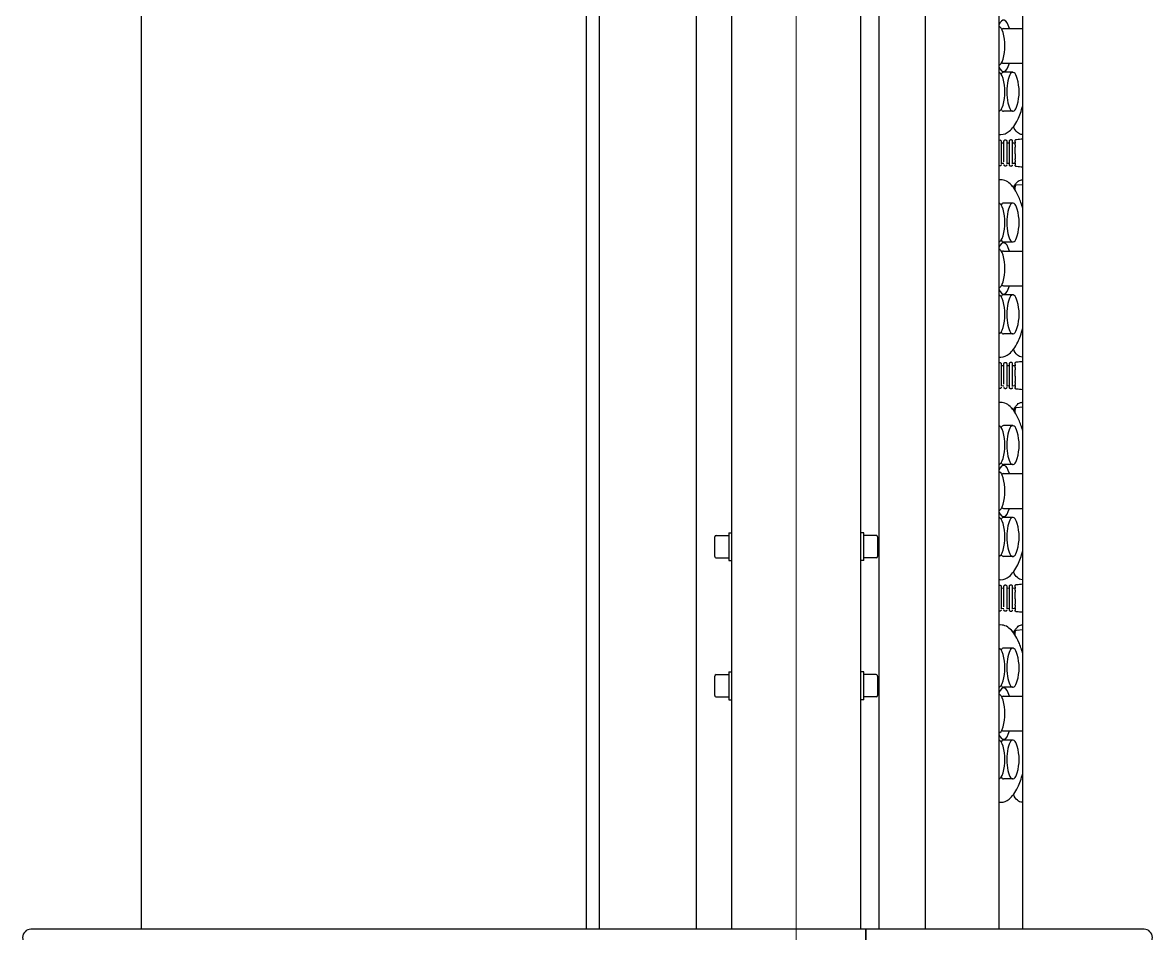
# Model space of a CAD drawing. Extents: x -3873 to 164127, y 7129 to 96529.
# Drawn here: x 53797 to 54609, y 42622 to 43277 of the extents above; entities that cross this region are included whole.
import ezdxf

# ---------------------------------------------------------------- set-up
doc = ezdxf.new("R2010")
doc.units = 0
doc.layers.add('KROMEKA', color=1, linetype='CONTINUOUS')
doc.layers.add('LAYOUT Kromeka', color=1, linetype='CONTINUOUS', lineweight=5)

# ---------------------------------------------------------------- blocks, each defined once
blk = doc.blocks.new('KD21-ara_yolma-64')
at = {"layer": 'KROMEKA', "color": 0}
for p, q in [((605.5, 535), (605.5, 550)), ((605.5, -50), (605.5, 535)), ((2125, 470.72), (605.5, 470.72)), ((1264.5, 151), (605.5, 151)), ((605.5, 141.28), (3196, 141.28)), ((3196, 72), (605.5, 72)), ((772.5, 57.5), (772.5, 48.5)), ((773.5, 58.5), (787.5, 58.5)), ((788.5, 57.5), (788.5, 48.5)), ((872.5, 57.5), (872.5, 48.5)), ((873.5, 58.5), (887.5, 58.5)), ((888.5, 57.5), (888.5, 48.5)), ((2305.93, 46.5), (605.5, 46.5)), ((790.5, 48.5), (770.5, 48.5)), ((770.5, 48.5), (770.5, 46.5)), ((790.5, 48.5), (790.5, 46.5)), ((890.5, 48.5), (870.5, 48.5)), ((870.5, 48.5), (870.5, 46.5)), ((890.5, 48.5), (890.5, 46.5)), ((605.5, -46.5), (1378, -46.5)), ((770.5, -48.5), (770.5, -46.5)), ((770.5, -48.5), (790.5, -48.5)), ((772.5, -57.5), (772.5, -48.5)), ((788.5, -57.5), (788.5, -48.5)), ((790.5, -48.5), (790.5, -46.5)), ((870.5, -48.5), (870.5, -46.5)), ((870.5, -48.5), (890.5, -48.5)), ((872.5, -57.5), (872.5, -48.5)), ((888.5, -57.5), (888.5, -48.5)), ((890.5, -48.5), (890.5, -46.5)), ((605.5, -50), (593.5, -50)), ((593.5, -50), (605.5, -50)), ((605.5, -235), (605.5, -50)), ((605.5, -59.51), (3955.5, -59.51)), ((787.5, -58.5), (773.5, -58.5)), ((887.5, -58.5), (873.5, -58.5)), ((605.5, -92.91), (1408, -92.91)), ((1370, -145.61), (605.5, -145.61)), ((713.5, -155.7), (713.5, -149.01)), ((741.5, -155.7), (741.5, -149.01)), ((748, -149.01), (748, -162.88)), ((773, -149.01), (773, -162.88)), ((779.5, -155.7), (779.5, -149.01)), ((807.5, -155.7), (807.5, -149.01)), ((834.02, -150.3), (834.02, -150.3)), ((834.89, -153.33), (837.13, -153.33)), ((835.94, -151.33), (835.72, -151.33)), ((836, -147.33), (835.76, -147.33)), ((851.98, -151.33), (835.94, -151.33)), ((851.84, -147.33), (836, -147.33)), ((836.26, -147.33), (836.16, -149.33)), ((836.26, -151.33), (836.16, -153.33)), ((837.13, -153.33), (852.11, -153.33)), ((837.21, -149.33), (851.98, -149.33)), ((850.74, -147.33), (850.84, -149.33)), ((850.74, -151.33), (850.84, -153.33)), ((851.84, -147.33), (851.84, -147.33)), ((851.98, -151.33), (851.98, -151.33)), ((873.5, -155.7), (873.5, -149.01)), ((901.5, -155.7), (901.5, -149.01)), ((908, -149.01), (908, -162.88)), ((933, -149.01), (933, -162.88)), ((939.5, -155.7), (939.5, -149.01)), ((967.5, -155.7), (967.5, -149.01)), ((994.02, -150.3), (994.02, -150.3)), ((994.89, -153.33), (997.13, -153.33)), ((995.94, -151.33), (995.72, -151.33)), ((996, -147.33), (995.76, -147.33)), ((1011.98, -151.33), (995.94, -151.33)), ((1011.84, -147.33), (996, -147.33)), ((996.26, -147.33), (996.16, -149.33)), ((996.26, -151.33), (996.16, -153.33)), ((997.13, -153.33), (1012.11, -153.33)), ((997.21, -149.33), (1011.98, -149.33)), ((1010.74, -147.33), (1010.84, -149.33)), ((1010.74, -151.33), (1010.84, -153.33)), ((1011.84, -147.33), (1011.84, -147.33)), ((1011.98, -151.33), (1011.98, -151.33)), ((1033.5, -155.7), (1033.5, -149.01)), ((1061.5, -155.7), (1061.5, -149.01)), ((1068, -149.01), (1068, -162.88)), ((1093, -149.01), (1093, -162.88)), ((1099.5, -155.7), (1099.5, -149.01)), ((1127.5, -155.7), (1127.5, -149.01)), ((1154.02, -150.3), (1154.02, -150.3)), ((1154.89, -153.33), (1157.13, -153.33)), ((1155.94, -151.33), (1155.72, -151.33)), ((1156, -147.33), (1155.76, -147.33)), ((1171.98, -151.33), (1155.94, -151.33)), ((1171.84, -147.33), (1156, -147.33)), ((1156.26, -147.33), (1156.16, -149.33)), ((1156.26, -151.33), (1156.16, -153.33)), ((1157.13, -153.33), (1172.11, -153.33)), ((1157.21, -149.33), (1171.98, -149.33)), ((1170.74, -147.33), (1170.84, -149.33)), ((1170.74, -151.33), (1170.84, -153.33)), ((1171.84, -147.33), (1171.84, -147.33)), ((1171.98, -151.33), (1171.98, -151.33)), ((1193.5, -155.7), (1193.5, -149.01)), ((1221.5, -155.7), (1221.5, -149.01)), ((1228, -149.01), (1228, -162.88)), ((1253, -149.01), (1253, -162.88)), ((816.8, -157.33), (817.44, -157.33)), ((817.44, -157.33), (818.42, -157.33)), ((817.81, -156.68), (817.84, -157.33)), ((818.42, -157.33), (819.11, -157.33)), ((819.53, -157.33), (819.11, -157.33)), ((819.53, -157.33), (819.58, -157.33)), ((820.57, -158.25), (820.93, -162.88)), ((833.89, -154.3), (833.89, -154.3)), ((834.71, -157.33), (834.8, -157.33)), ((835.32, -157.33), (834.8, -157.33)), ((836.43, -157.33), (835.32, -157.33)), ((835.94, -155.33), (835.68, -155.33)), ((852.11, -155.33), (835.94, -155.33)), ((836.26, -155.33), (836.16, -157.33)), ((836.43, -157.33), (837.06, -157.33)), ((838.48, -157.33), (837.06, -157.33)), ((838.48, -157.33), (839.2, -157.33)), ((841.09, -157.33), (839.2, -157.33)), ((842.97, -157.33), (841.09, -157.33)), ((842.97, -157.33), (844.53, -157.33)), ((844.53, -157.33), (846.16, -157.33)), ((846.16, -157.33), (847.68, -157.33)), ((849.26, -157.33), (847.68, -157.33)), ((849.26, -157.33), (850.51, -157.33)), ((851.5, -157.33), (850.51, -157.33)), ((850.74, -155.33), (850.84, -157.33)), ((851.5, -157.33), (852.05, -157.33)), ((852.05, -157.33), (852.28, -157.33)), ((852.28, -157.33), (852.29, -157.33)), ((976.8, -157.33), (977.44, -157.33)), ((977.44, -157.33), (978.42, -157.33)), ((977.81, -156.68), (977.84, -157.33)), ((978.42, -157.33), (979.11, -157.33)), ((979.53, -157.33), (979.11, -157.33)), ((979.53, -157.33), (979.58, -157.33)), ((980.57, -158.25), (980.93, -162.88)), ((993.89, -154.3), (993.89, -154.3)), ((994.71, -157.33), (994.8, -157.33)), ((995.32, -157.33), (994.8, -157.33)), ((996.43, -157.33), (995.32, -157.33)), ((995.94, -155.33), (995.68, -155.33)), ((1012.11, -155.33), (995.94, -155.33)), ((996.26, -155.33), (996.16, -157.33)), ((996.43, -157.33), (997.06, -157.33)), ((998.48, -157.33), (997.06, -157.33)), ((998.48, -157.33), (999.2, -157.33)), ((1001.09, -157.33), (999.2, -157.33)), ((1002.97, -157.33), (1001.09, -157.33)), ((1002.97, -157.33), (1004.53, -157.33)), ((1004.53, -157.33), (1006.16, -157.33)), ((1006.16, -157.33), (1007.68, -157.33)), ((1009.26, -157.33), (1007.68, -157.33)), ((1009.26, -157.33), (1010.51, -157.33)), ((1011.5, -157.33), (1010.51, -157.33)), ((1010.74, -155.33), (1010.84, -157.33)), ((1011.5, -157.33), (1012.05, -157.33)), ((1012.05, -157.33), (1012.28, -157.33)), ((1012.28, -157.33), (1012.29, -157.33)), ((1136.8, -157.33), (1137.44, -157.33)), ((1137.44, -157.33), (1138.42, -157.33)), ((1137.81, -156.68), (1137.84, -157.33)), ((1138.42, -157.33), (1139.11, -157.33)), ((1139.53, -157.33), (1139.11, -157.33)), ((1139.53, -157.33), (1139.58, -157.33)), ((1140.57, -158.25), (1140.93, -162.88)), ((1153.89, -154.3), (1153.89, -154.3)), ((1154.71, -157.33), (1154.8, -157.33)), ((1155.32, -157.33), (1154.8, -157.33)), ((1156.43, -157.33), (1155.32, -157.33)), ((1155.94, -155.33), (1155.68, -155.33)), ((1172.11, -155.33), (1155.94, -155.33)), ((1156.26, -155.33), (1156.16, -157.33)), ((1156.43, -157.33), (1157.06, -157.33)), ((1158.48, -157.33), (1157.06, -157.33)), ((1158.48, -157.33), (1159.2, -157.33)), ((1161.09, -157.33), (1159.2, -157.33)), ((1162.97, -157.33), (1161.09, -157.33)), ((1162.97, -157.33), (1164.53, -157.33)), ((1164.53, -157.33), (1166.16, -157.33)), ((1166.16, -157.33), (1167.68, -157.33)), ((1169.26, -157.33), (1167.68, -157.33)), ((1169.26, -157.33), (1170.51, -157.33)), ((1171.5, -157.33), (1170.51, -157.33)), ((1170.74, -155.33), (1170.84, -157.33)), ((1171.5, -157.33), (1172.05, -157.33)), ((1172.05, -157.33), (1172.28, -157.33)), ((1172.28, -157.33), (1172.29, -157.33)), ((605.5, -162.88), (1297.17, -162.88)), ((605.5, -250), (605.5, -235))]:
    blk.add_line(p, q, dxfattribs=at)
for centre, radius, start, end in [((599.5, 550), 6, 0, 180), ((773.5, 57.5), 1, 90, 180), ((787.5, 57.5), 1, 0, 90), ((873.5, 57.5), 1, 90, 180), ((887.5, 57.5), 1, 0, 90), ((773.5, -57.5), 1, 180, 270), ((787.5, -57.5), 1, 270, 0), ((873.5, -57.5), 1, 180, 270), ((887.5, -57.5), 1, 270, 0), ((727.5, -115.51), 34.5, 253.94523, 286.05477), ((760.5, -115.51), 34.5, 253.94523, 286.05477), ((793.5, -115.51), 34.5, 253.94523, 286.05477), ((887.5, -115.51), 34.5, 253.94523, 286.05477), ((920.5, -115.51), 34.5, 253.94523, 286.05477), ((953.5, -115.51), 34.5, 253.94523, 286.05477), ((1047.5, -115.51), 34.5, 253.94523, 286.05477), ((1080.5, -115.51), 34.5, 253.94523, 286.05477), ((1113.5, -115.51), 34.5, 253.94523, 286.05477), ((1207.5, -115.51), 34.5, 253.94523, 286.05477), ((1240.5, -115.51), 34.5, 253.94523, 286.05477), ((727.5, -125.71), 34.5, 253.94523, 286.05477), ((793.5, -125.71), 34.5, 253.94523, 286.05477), ((887.5, -125.71), 34.5, 253.94523, 286.05477), ((953.5, -125.71), 34.5, 253.94523, 286.05477), ((1047.5, -125.71), 34.5, 253.94523, 286.05477), ((1113.5, -125.71), 34.5, 253.94523, 286.05477), ((1207.5, -125.71), 34.5, 253.94523, 286.05477), ((599.5, -250), 6, 180, 0)]:
    blk.add_arc(centre, radius, start, end, dxfattribs=at)
for centre, major_axis, ratio, start_param, end_param in [((727.5, -145.5), (-14, 0), 0.309017, 0.025375, 0.820968), ((727.5, -145.5), (14, 0), 0.309017, 5.462218, 6.25781), ((760.5, -149.01), (-18.5, 0), 0.309017, 5.646199, 7.112101), ((760.5, -145.5), (-14, 0), 0.309017, 0.025375, 0.820968), ((760.5, -145.5), (14, 0), 0.309017, 5.462218, 6.25781), ((760.5, -149.01), (18.5, 0), 0.309017, 5.45427, 6.920172), ((793.5, -145.5), (-14, 0), 0.309017, 0.025375, 0.820968), ((793.5, -145.5), (14, 0), 0.309017, 5.462218, 6.25781), ((887.5, -145.5), (-14, 0), 0.309017, 0.025375, 0.820968), ((887.5, -145.5), (14, 0), 0.309017, 5.462218, 6.25781), ((920.5, -149.01), (-18.5, 0), 0.309017, 5.646199, 7.112101), ((920.5, -145.5), (-14, 0), 0.309017, 0.025375, 0.820968), ((920.5, -145.5), (14, 0), 0.309017, 5.462218, 6.25781), ((920.5, -149.01), (18.5, 0), 0.309017, 5.45427, 6.920172), ((953.5, -145.5), (-14, 0), 0.309017, 0.025375, 0.820968), ((953.5, -145.5), (14, 0), 0.309017, 5.462218, 6.25781), ((1047.5, -145.5), (-14, 0), 0.309017, 0.025375, 0.820968), ((1047.5, -145.5), (14, 0), 0.309017, 5.462218, 6.25781), ((1080.5, -149.01), (-18.5, 0), 0.309017, 5.646199, 7.112101), ((1080.5, -145.5), (-14, 0), 0.309017, 0.025375, 0.820968), ((1080.5, -145.5), (14, 0), 0.309017, 5.462218, 6.25781), ((1080.5, -149.01), (18.5, 0), 0.309017, 5.45427, 6.920172), ((1113.5, -145.5), (-14, 0), 0.309017, 0.025375, 0.820968), ((1113.5, -145.5), (14, 0), 0.309017, 5.462218, 6.25781), ((1207.5, -145.5), (-14, 0), 0.309017, 0.025375, 0.820968), ((1207.5, -145.5), (14, 0), 0.309017, 5.462218, 6.25781), ((1240.5, -149.01), (-18.5, 0), 0.309017, 5.646199, 7.112101), ((1240.5, -145.5), (-14, 0), 0.309017, 0.025375, 0.820968), ((1240.5, -145.5), (14, 0), 0.309017, 5.462218, 6.25781), ((1240.5, -149.01), (18.5, 0), 0.309017, 5.45427, 6.920172), ((727.5, -155.7), (-14, 0), 0.309017, 2.320625, 7.104153), ((727.5, -149.01), (-14, 0), 0.309017, 5.865481, 6.283185), ((727.5, -149.01), (14, 0), 0.309017, 0, 0.417704), ((760.5, -149.01), (-12.5, 0), 0.309017, 5.963403, 6.283185), ((760.5, -149.01), (12.5, 0), 0.309017, 0, 0.319782), ((793.5, -155.7), (-14, 0), 0.309017, 2.320625, 7.104153), ((793.5, -149.01), (-14, 0), 0.309017, 5.865481, 6.283185), ((793.5, -149.01), (14, 0), 0.309017, 0, 0.417704), ((887.5, -155.7), (-14, 0), 0.309017, 2.320625, 7.104153), ((887.5, -149.01), (-14, 0), 0.309017, 5.865481, 6.283185), ((887.5, -149.01), (14, 0), 0.309017, 0, 0.417704), ((920.5, -149.01), (-12.5, 0), 0.309017, 5.963403, 6.283185), ((920.5, -149.01), (12.5, 0), 0.309017, 0, 0.319782), ((953.5, -155.7), (-14, 0), 0.309017, 2.320625, 7.104153), ((953.5, -149.01), (-14, 0), 0.309017, 5.865481, 6.283185), ((953.5, -149.01), (14, 0), 0.309017, 0, 0.417704), ((1047.5, -155.7), (-14, 0), 0.309017, 2.320625, 7.104153), ((1047.5, -149.01), (-14, 0), 0.309017, 5.865481, 6.283185), ((1047.5, -149.01), (14, 0), 0.309017, 0, 0.417704), ((1080.5, -149.01), (-12.5, 0), 0.309017, 5.963403, 6.283185), ((1080.5, -149.01), (12.5, 0), 0.309017, 0, 0.319782), ((1113.5, -155.7), (-14, 0), 0.309017, 2.320625, 7.104153), ((1113.5, -149.01), (-14, 0), 0.309017, 5.865481, 6.283185), ((1113.5, -149.01), (14, 0), 0.309017, 0, 0.417704), ((1207.5, -155.7), (-14, 0), 0.309017, 2.320625, 7.104153), ((1207.5, -149.01), (-14, 0), 0.309017, 5.865481, 6.283185), ((1207.5, -149.01), (14, 0), 0.309017, 0, 0.417704), ((1240.5, -149.01), (-12.5, 0), 0.309017, 5.963403, 6.283185), ((1240.5, -149.01), (12.5, 0), 0.309017, 0, 0.319782), ((845, -158.22), (-11.29, -0.03), 0.002005, 6.282899, 6.282987), ((842, -158.22), (11.29, -0.03), 0.002005, 0.000198, 0.000286), ((1005, -158.22), (-11.29, -0.03), 0.002005, 6.282899, 6.282987), ((1002, -158.22), (11.29, -0.03), 0.002005, 0.000198, 0.000286), ((1165, -158.22), (-11.29, -0.03), 0.002005, 6.282899, 6.282987), ((1162, -158.22), (11.29, -0.03), 0.002005, 0.000198, 0.000286)]:
    blk.add_ellipse(centre, major_axis=major_axis, ratio=ratio, start_param=start_param, end_param=end_param, dxfattribs=at)
for points in [[(696.89, -145.61), (696.8, -146.11), (696.75, -146.61), (696.75, -147.11)], [(856.89, -145.61), (856.8, -146.11), (856.75, -146.61), (856.75, -147.11)], [(1016.89, -145.61), (1016.8, -146.11), (1016.75, -146.61), (1016.75, -147.11)], [(1176.89, -145.61), (1176.8, -146.11), (1176.75, -146.61), (1176.75, -147.11)], [(696.78, -162.88), (696.76, -162.71), (696.75, -162.54), (696.75, -162.37)], [(833.31, -162.88), (833.45, -161.33), (833.58, -159.79), (833.71, -158.25)], [(853.29, -158.25), (853.42, -159.79), (853.55, -161.33), (853.69, -162.88)], [(856.78, -162.88), (856.76, -162.71), (856.75, -162.54), (856.75, -162.37)], [(993.31, -162.88), (993.45, -161.33), (993.58, -159.79), (993.71, -158.25)], [(1013.29, -158.25), (1013.42, -159.79), (1013.55, -161.33), (1013.69, -162.88)], [(1016.78, -162.88), (1016.76, -162.71), (1016.75, -162.54), (1016.75, -162.37)], [(1153.31, -162.88), (1153.45, -161.33), (1153.58, -159.79), (1153.71, -158.25)], [(1173.29, -158.25), (1173.42, -159.79), (1173.55, -161.33), (1173.69, -162.88)], [(1176.78, -162.88), (1176.76, -162.71), (1176.75, -162.54), (1176.75, -162.37)]]:
    blk.add_open_spline(points, degree=3, dxfattribs=at)
for points, knots in [([(803.54, -162.88), (806.54, -162), (809.27, -161.03), (815.83, -158.17), (819.07, -156.13), (823.42, -151.49), (824.57, -148.72), (824.15, -145.84), (824.13, -145.72), (824.11, -145.61)], [2.3293951, 2.3293951, 2.3293951, 2.3293951, 2.5256035, 2.5256035, 2.859362, 2.859362, 3.1871954, 3.1871954, 3.2004909, 3.2004909, 3.2004909, 3.2004909]), ([(834.16, -146.3), (834.16, -146.19), (834.18, -146.08), (834.26, -145.88), (834.31, -145.78), (834.41, -145.67), (834.43, -145.64), (834.46, -145.61)], [0, 0, 0, 0, 0.03234533, 0.03234533, 0.06485649, 0.06485649, 0.0766981, 0.0766981, 0.0766981, 0.0766981]), ([(852.54, -145.61), (852.55, -145.62), (852.56, -145.64), (852.65, -145.73), (852.71, -145.82), (852.81, -146.03), (852.84, -146.17), (852.84, -146.3)], [0.07647157, 0.07647157, 0.07647157, 0.07647157, 0.08162228, 0.08162228, 0.11325496, 0.11325496, 0.15308456, 0.15308456, 0.15308456, 0.15308456]), ([(963.54, -162.88), (966.54, -162), (969.27, -161.03), (975.83, -158.17), (979.07, -156.13), (983.42, -151.49), (984.57, -148.72), (984.15, -145.84), (984.13, -145.72), (984.11, -145.61)], [2.3293951, 2.3293951, 2.3293951, 2.3293951, 2.5256035, 2.5256035, 2.859362, 2.859362, 3.1871954, 3.1871954, 3.2004909, 3.2004909, 3.2004909, 3.2004909]), ([(994.16, -146.3), (994.16, -146.19), (994.18, -146.08), (994.26, -145.88), (994.31, -145.78), (994.41, -145.67), (994.43, -145.64), (994.46, -145.61)], [0, 0, 0, 0, 0.03234533, 0.03234533, 0.06485649, 0.06485649, 0.0766981, 0.0766981, 0.0766981, 0.0766981]), ([(1012.54, -145.61), (1012.55, -145.62), (1012.56, -145.64), (1012.65, -145.73), (1012.71, -145.82), (1012.81, -146.03), (1012.84, -146.17), (1012.84, -146.3)], [0.07647157, 0.07647157, 0.07647157, 0.07647157, 0.08162228, 0.08162228, 0.11325496, 0.11325496, 0.15308456, 0.15308456, 0.15308456, 0.15308456]), ([(1123.54, -162.88), (1126.54, -162), (1129.27, -161.03), (1135.83, -158.17), (1139.07, -156.13), (1143.42, -151.49), (1144.57, -148.72), (1144.15, -145.84), (1144.13, -145.72), (1144.11, -145.61)], [2.3293951, 2.3293951, 2.3293951, 2.3293951, 2.5256035, 2.5256035, 2.859362, 2.859362, 3.1871954, 3.1871954, 3.2004909, 3.2004909, 3.2004909, 3.2004909]), ([(1154.16, -146.3), (1154.16, -146.19), (1154.18, -146.08), (1154.26, -145.88), (1154.31, -145.78), (1154.41, -145.67), (1154.43, -145.64), (1154.46, -145.61)], [0, 0, 0, 0, 0.03234533, 0.03234533, 0.06485649, 0.06485649, 0.0766981, 0.0766981, 0.0766981, 0.0766981]), ([(1172.54, -145.61), (1172.55, -145.62), (1172.56, -145.64), (1172.65, -145.73), (1172.71, -145.82), (1172.81, -146.03), (1172.84, -146.17), (1172.84, -146.3)], [0.07647157, 0.07647157, 0.07647157, 0.07647157, 0.08162228, 0.08162228, 0.11325496, 0.11325496, 0.15308456, 0.15308456, 0.15308456, 0.15308456]), ([(696.75, -147.11), (696.75, -149.22), (697.62, -151.27), (700.98, -155.37), (703.85, -157.37), (710.38, -160.54), (713.72, -161.78), (717.46, -162.88)], [0, 0, 0, 0, 0.2478391, 0.2478391, 0.5672482, 0.5672482, 0.8121976, 0.8121976, 0.8121976, 0.8121976]), ([(833.89, -154.3), (833.9, -154.19), (833.92, -154.08), (833.99, -153.88), (834.05, -153.78), (834.19, -153.62), (834.27, -153.54), (834.45, -153.43), (834.56, -153.38), (834.7, -153.35), (834.74, -153.34), (834.81, -153.33), (834.85, -153.33), (834.89, -153.33)], [0, 0, 0, 0, 0.0323454, 0.0323454, 0.0648566, 0.0648566, 0.0973618, 0.0973618, 0.1298671, 0.1298671, 0.1414506, 0.1414506, 0.1531948, 0.1531948, 0.1531948, 0.1531948]), ([(834.02, -150.3), (834.03, -150.19), (834.05, -150.08), (834.13, -149.88), (834.18, -149.78), (834.32, -149.62), (834.4, -149.54), (834.58, -149.43), (834.69, -149.38), (834.84, -149.35), (834.9, -149.34), (834.97, -149.33), (834.98, -149.33), (835, -149.33), (835.01, -149.33), (835.02, -149.33), (835.02, -149.33), (835.02, -149.33), (835.02, -149.33), (835.02, -149.33), (835.02, -149.33), (835.02, -149.33)], [0, 0, 0, 0, 0.0323454, 0.0323454, 0.0648566, 0.0648566, 0.0973618, 0.0973618, 0.1298671, 0.1298671, 0.1459622, 0.1459622, 0.1500274, 0.1500274, 0.153076, 0.153076, 0.1531475, 0.1531475, 0.1531724, 0.1531724, 0.1531849, 0.1531849, 0.1531849, 0.1531849]), ([(835.02, -151.33), (835.02, -151.33), (835.02, -151.33), (835.02, -151.33), (835.01, -151.33), (834.98, -151.33), (834.96, -151.33), (834.88, -151.32), (834.83, -151.31), (834.67, -151.27), (834.58, -151.23), (834.4, -151.12), (834.32, -151.05), (834.18, -150.88), (834.13, -150.79), (834.04, -150.57), (834.02, -150.43), (834.02, -150.3)], [0, 0, 0, 0, 0.0004883, 0.0004883, 0.0014649, 0.0014649, 0.0092831, 0.0092831, 0.0249544, 0.0249544, 0.0565871, 0.0565871, 0.0882198, 0.0882198, 0.1198524, 0.1198524, 0.159682, 0.159682, 0.159682, 0.159682]), ([(835.16, -147.33), (835.15, -147.33), (835.15, -147.33), (835.15, -147.33), (835.15, -147.33), (835.13, -147.33), (835.1, -147.33), (835.02, -147.32), (834.97, -147.32), (834.81, -147.28), (834.71, -147.24), (834.53, -147.12), (834.45, -147.05), (834.32, -146.89), (834.26, -146.79), (834.18, -146.57), (834.15, -146.43), (834.16, -146.3)], [0, 0, 0, 0, 0.0001754, 0.0001754, 0.0003546, 0.0003546, 0.0082257, 0.0082257, 0.0240035, 0.0240035, 0.0558555, 0.0558555, 0.0877074, 0.0877074, 0.1195593, 0.1195593, 0.1596693, 0.1596693, 0.1596693, 0.1596693]), ([(852.84, -146.3), (852.85, -146.41), (852.83, -146.52), (852.77, -146.72), (852.72, -146.82), (852.6, -147), (852.52, -147.08), (852.34, -147.21), (852.24, -147.26), (852.09, -147.3), (852.04, -147.31), (851.96, -147.33), (851.93, -147.33), (851.89, -147.33), (851.88, -147.33), (851.86, -147.33), (851.86, -147.33), (851.85, -147.33), (851.85, -147.33), (851.85, -147.33), (851.85, -147.33), (851.84, -147.33), (851.84, -147.33), (851.84, -147.33)], [0, 0, 0, 0, 0.0323423, 0.0323423, 0.0648538, 0.0648538, 0.097359, 0.097359, 0.1298643, 0.1298643, 0.1459593, 0.1459593, 0.1540946, 0.1540946, 0.1571432, 0.1571432, 0.1594295, 0.1594295, 0.1596439, 0.1596439, 0.1597437, 0.1597437, 0.1597686, 0.1597686, 0.1597686, 0.1597686]), ([(851.98, -149.33), (851.98, -149.33), (851.98, -149.33), (851.98, -149.33), (851.98, -149.33), (851.98, -149.33), (851.98, -149.33), (851.99, -149.33), (852, -149.33), (852.06, -149.33), (852.11, -149.34), (852.26, -149.37), (852.36, -149.4), (852.55, -149.51), (852.63, -149.57), (852.78, -149.73), (852.84, -149.82), (852.94, -150.03), (852.97, -150.17), (852.98, -150.3)], [0, 0, 0, 0, 0.0000225, 0.0000225, 0.0002026, 0.0002026, 0.0007294, 0.0007294, 0.0026826, 0.0026826, 0.0183539, 0.0183539, 0.0499866, 0.0499866, 0.0816192, 0.0816192, 0.1132519, 0.1132519, 0.1530815, 0.1530815, 0.1530815, 0.1530815]), ([(852.98, -150.3), (852.98, -150.41), (852.96, -150.52), (852.9, -150.72), (852.85, -150.82), (852.73, -151), (852.65, -151.08), (852.47, -151.21), (852.37, -151.26), (852.22, -151.3), (852.17, -151.31), (852.09, -151.33), (852.06, -151.33), (852.02, -151.33), (852.01, -151.33), (851.99, -151.33), (851.99, -151.33), (851.98, -151.33), (851.98, -151.33), (851.98, -151.33), (851.98, -151.33), (851.98, -151.33), (851.98, -151.33), (851.98, -151.33)], [0, 0, 0, 0, 0.0323427, 0.0323427, 0.0648545, 0.0648545, 0.0973599, 0.0973599, 0.129865, 0.129865, 0.1459598, 0.1459598, 0.1540948, 0.1540948, 0.1571434, 0.1571434, 0.1594297, 0.1594297, 0.159644, 0.159644, 0.1597438, 0.1597438, 0.1597688, 0.1597688, 0.1597688, 0.1597688]), ([(852.11, -153.33), (852.11, -153.33), (852.11, -153.33), (852.12, -153.33), (852.13, -153.33), (852.16, -153.33), (852.17, -153.33), (852.23, -153.34), (852.26, -153.34), (852.37, -153.36), (852.44, -153.38), (852.57, -153.44), (852.63, -153.48), (852.75, -153.56), (852.8, -153.61), (852.9, -153.71), (852.94, -153.77), (853.01, -153.9), (853.04, -153.96), (853.09, -154.12), (853.1, -154.21), (853.11, -154.3)], [0, 0, 0, 0, 0.0002364, 0.0002364, 0.0029098, 0.0029098, 0.008258, 0.008258, 0.0189655, 0.0189655, 0.0404709, 0.0404709, 0.0619763, 0.0619763, 0.0834816, 0.0834816, 0.104987, 0.104987, 0.1264923, 0.1264923, 0.1534609, 0.1534609, 0.1534609, 0.1534609]), ([(856.75, -147.11), (856.75, -149.22), (857.62, -151.27), (860.98, -155.37), (863.85, -157.37), (870.38, -160.54), (873.72, -161.78), (877.46, -162.88)], [0, 0, 0, 0, 0.2478391, 0.2478391, 0.5672482, 0.5672482, 0.8121976, 0.8121976, 0.8121976, 0.8121976]), ([(993.89, -154.3), (993.9, -154.19), (993.92, -154.08), (993.99, -153.88), (994.05, -153.78), (994.19, -153.62), (994.27, -153.54), (994.45, -153.43), (994.56, -153.38), (994.7, -153.35), (994.74, -153.34), (994.81, -153.33), (994.85, -153.33), (994.89, -153.33)], [0, 0, 0, 0, 0.0323454, 0.0323454, 0.0648566, 0.0648566, 0.0973618, 0.0973618, 0.1298671, 0.1298671, 0.1414506, 0.1414506, 0.1531948, 0.1531948, 0.1531948, 0.1531948]), ([(994.02, -150.3), (994.03, -150.19), (994.05, -150.08), (994.13, -149.88), (994.18, -149.78), (994.32, -149.62), (994.4, -149.54), (994.58, -149.43), (994.69, -149.38), (994.84, -149.35), (994.9, -149.34), (994.97, -149.33), (994.98, -149.33), (995, -149.33), (995.01, -149.33), (995.02, -149.33), (995.02, -149.33), (995.02, -149.33), (995.02, -149.33), (995.02, -149.33), (995.02, -149.33), (995.02, -149.33)], [0, 0, 0, 0, 0.0323454, 0.0323454, 0.0648566, 0.0648566, 0.0973618, 0.0973618, 0.1298671, 0.1298671, 0.1459622, 0.1459622, 0.1500274, 0.1500274, 0.153076, 0.153076, 0.1531475, 0.1531475, 0.1531724, 0.1531724, 0.1531849, 0.1531849, 0.1531849, 0.1531849]), ([(995.02, -151.33), (995.02, -151.33), (995.02, -151.33), (995.02, -151.33), (995.01, -151.33), (994.98, -151.33), (994.96, -151.33), (994.88, -151.32), (994.83, -151.31), (994.67, -151.27), (994.58, -151.23), (994.4, -151.12), (994.32, -151.05), (994.18, -150.88), (994.13, -150.79), (994.04, -150.57), (994.02, -150.43), (994.02, -150.3)], [0, 0, 0, 0, 0.0004883, 0.0004883, 0.0014649, 0.0014649, 0.0092831, 0.0092831, 0.0249544, 0.0249544, 0.0565871, 0.0565871, 0.0882198, 0.0882198, 0.1198524, 0.1198524, 0.159682, 0.159682, 0.159682, 0.159682]), ([(995.16, -147.33), (995.15, -147.33), (995.15, -147.33), (995.15, -147.33), (995.15, -147.33), (995.13, -147.33), (995.1, -147.33), (995.02, -147.32), (994.97, -147.32), (994.81, -147.28), (994.71, -147.24), (994.53, -147.12), (994.45, -147.05), (994.32, -146.89), (994.26, -146.79), (994.18, -146.57), (994.15, -146.43), (994.16, -146.3)], [0, 0, 0, 0, 0.0001754, 0.0001754, 0.0003546, 0.0003546, 0.0082257, 0.0082257, 0.0240035, 0.0240035, 0.0558555, 0.0558555, 0.0877074, 0.0877074, 0.1195593, 0.1195593, 0.1596693, 0.1596693, 0.1596693, 0.1596693]), ([(1012.84, -146.3), (1012.85, -146.41), (1012.83, -146.52), (1012.77, -146.72), (1012.72, -146.82), (1012.6, -147), (1012.52, -147.08), (1012.34, -147.21), (1012.24, -147.26), (1012.09, -147.3), (1012.04, -147.31), (1011.96, -147.33), (1011.93, -147.33), (1011.89, -147.33), (1011.88, -147.33), (1011.86, -147.33), (1011.86, -147.33), (1011.85, -147.33), (1011.85, -147.33), (1011.85, -147.33), (1011.85, -147.33), (1011.84, -147.33), (1011.84, -147.33), (1011.84, -147.33)], [0, 0, 0, 0, 0.0323423, 0.0323423, 0.0648538, 0.0648538, 0.097359, 0.097359, 0.1298643, 0.1298643, 0.1459593, 0.1459593, 0.1540946, 0.1540946, 0.1571432, 0.1571432, 0.1594295, 0.1594295, 0.1596439, 0.1596439, 0.1597437, 0.1597437, 0.1597686, 0.1597686, 0.1597686, 0.1597686]), ([(1011.98, -149.33), (1011.98, -149.33), (1011.98, -149.33), (1011.98, -149.33), (1011.98, -149.33), (1011.98, -149.33), (1011.98, -149.33), (1011.99, -149.33), (1012, -149.33), (1012.06, -149.33), (1012.11, -149.34), (1012.26, -149.37), (1012.36, -149.4), (1012.55, -149.51), (1012.63, -149.57), (1012.78, -149.73), (1012.84, -149.82), (1012.94, -150.03), (1012.97, -150.17), (1012.98, -150.3)], [0, 0, 0, 0, 0.0000225, 0.0000225, 0.0002026, 0.0002026, 0.0007294, 0.0007294, 0.0026826, 0.0026826, 0.0183539, 0.0183539, 0.0499866, 0.0499866, 0.0816192, 0.0816192, 0.1132519, 0.1132519, 0.1530815, 0.1530815, 0.1530815, 0.1530815]), ([(1012.98, -150.3), (1012.98, -150.41), (1012.96, -150.52), (1012.9, -150.72), (1012.85, -150.82), (1012.73, -151), (1012.65, -151.08), (1012.47, -151.21), (1012.37, -151.26), (1012.22, -151.3), (1012.17, -151.31), (1012.09, -151.33), (1012.06, -151.33), (1012.02, -151.33), (1012.01, -151.33), (1011.99, -151.33), (1011.99, -151.33), (1011.98, -151.33), (1011.98, -151.33), (1011.98, -151.33), (1011.98, -151.33), (1011.98, -151.33), (1011.98, -151.33), (1011.98, -151.33)], [0, 0, 0, 0, 0.0323427, 0.0323427, 0.0648545, 0.0648545, 0.0973599, 0.0973599, 0.129865, 0.129865, 0.1459598, 0.1459598, 0.1540948, 0.1540948, 0.1571434, 0.1571434, 0.1594297, 0.1594297, 0.159644, 0.159644, 0.1597438, 0.1597438, 0.1597688, 0.1597688, 0.1597688, 0.1597688]), ([(1012.11, -153.33), (1012.11, -153.33), (1012.11, -153.33), (1012.12, -153.33), (1012.13, -153.33), (1012.16, -153.33), (1012.17, -153.33), (1012.23, -153.34), (1012.26, -153.34), (1012.37, -153.36), (1012.44, -153.38), (1012.57, -153.44), (1012.63, -153.48), (1012.75, -153.56), (1012.8, -153.61), (1012.9, -153.71), (1012.94, -153.77), (1013.01, -153.9), (1013.04, -153.96), (1013.09, -154.12), (1013.1, -154.21), (1013.11, -154.3)], [0, 0, 0, 0, 0.0002364, 0.0002364, 0.0029098, 0.0029098, 0.008258, 0.008258, 0.0189655, 0.0189655, 0.0404709, 0.0404709, 0.0619763, 0.0619763, 0.0834816, 0.0834816, 0.104987, 0.104987, 0.1264923, 0.1264923, 0.1534609, 0.1534609, 0.1534609, 0.1534609]), ([(1016.75, -147.11), (1016.75, -149.22), (1017.62, -151.27), (1020.98, -155.37), (1023.85, -157.37), (1030.38, -160.54), (1033.72, -161.78), (1037.46, -162.88)], [0, 0, 0, 0, 0.2478391, 0.2478391, 0.5672482, 0.5672482, 0.8121976, 0.8121976, 0.8121976, 0.8121976]), ([(1153.89, -154.3), (1153.9, -154.19), (1153.92, -154.08), (1153.99, -153.88), (1154.05, -153.78), (1154.19, -153.62), (1154.27, -153.54), (1154.45, -153.43), (1154.56, -153.38), (1154.7, -153.35), (1154.74, -153.34), (1154.81, -153.33), (1154.85, -153.33), (1154.89, -153.33)], [0, 0, 0, 0, 0.0323454, 0.0323454, 0.0648566, 0.0648566, 0.0973618, 0.0973618, 0.1298671, 0.1298671, 0.1414506, 0.1414506, 0.1531948, 0.1531948, 0.1531948, 0.1531948]), ([(1154.02, -150.3), (1154.03, -150.19), (1154.05, -150.08), (1154.13, -149.88), (1154.18, -149.78), (1154.32, -149.62), (1154.4, -149.54), (1154.58, -149.43), (1154.69, -149.38), (1154.84, -149.35), (1154.9, -149.34), (1154.97, -149.33), (1154.98, -149.33), (1155, -149.33), (1155.01, -149.33), (1155.02, -149.33), (1155.02, -149.33), (1155.02, -149.33), (1155.02, -149.33), (1155.02, -149.33), (1155.02, -149.33), (1155.02, -149.33)], [0, 0, 0, 0, 0.0323454, 0.0323454, 0.0648566, 0.0648566, 0.0973618, 0.0973618, 0.1298671, 0.1298671, 0.1459622, 0.1459622, 0.1500274, 0.1500274, 0.153076, 0.153076, 0.1531475, 0.1531475, 0.1531724, 0.1531724, 0.1531849, 0.1531849, 0.1531849, 0.1531849]), ([(1155.02, -151.33), (1155.02, -151.33), (1155.02, -151.33), (1155.02, -151.33), (1155.01, -151.33), (1154.98, -151.33), (1154.96, -151.33), (1154.88, -151.32), (1154.83, -151.31), (1154.67, -151.27), (1154.58, -151.23), (1154.4, -151.12), (1154.32, -151.05), (1154.18, -150.88), (1154.13, -150.79), (1154.04, -150.57), (1154.02, -150.43), (1154.02, -150.3)], [0, 0, 0, 0, 0.0004883, 0.0004883, 0.0014649, 0.0014649, 0.0092831, 0.0092831, 0.0249544, 0.0249544, 0.0565871, 0.0565871, 0.0882198, 0.0882198, 0.1198524, 0.1198524, 0.159682, 0.159682, 0.159682, 0.159682]), ([(1155.16, -147.33), (1155.15, -147.33), (1155.15, -147.33), (1155.15, -147.33), (1155.15, -147.33), (1155.13, -147.33), (1155.1, -147.33), (1155.02, -147.32), (1154.97, -147.32), (1154.81, -147.28), (1154.71, -147.24), (1154.53, -147.12), (1154.45, -147.05), (1154.32, -146.89), (1154.26, -146.79), (1154.18, -146.57), (1154.15, -146.43), (1154.16, -146.3)], [0, 0, 0, 0, 0.0001754, 0.0001754, 0.0003546, 0.0003546, 0.0082257, 0.0082257, 0.0240035, 0.0240035, 0.0558555, 0.0558555, 0.0877074, 0.0877074, 0.1195593, 0.1195593, 0.1596693, 0.1596693, 0.1596693, 0.1596693]), ([(1172.84, -146.3), (1172.85, -146.41), (1172.83, -146.52), (1172.77, -146.72), (1172.72, -146.82), (1172.6, -147), (1172.52, -147.08), (1172.34, -147.21), (1172.24, -147.26), (1172.09, -147.3), (1172.04, -147.31), (1171.96, -147.33), (1171.93, -147.33), (1171.89, -147.33), (1171.88, -147.33), (1171.86, -147.33), (1171.86, -147.33), (1171.85, -147.33), (1171.85, -147.33), (1171.85, -147.33), (1171.85, -147.33), (1171.84, -147.33), (1171.84, -147.33), (1171.84, -147.33)], [0, 0, 0, 0, 0.0323423, 0.0323423, 0.0648538, 0.0648538, 0.097359, 0.097359, 0.1298643, 0.1298643, 0.1459593, 0.1459593, 0.1540946, 0.1540946, 0.1571432, 0.1571432, 0.1594295, 0.1594295, 0.1596439, 0.1596439, 0.1597437, 0.1597437, 0.1597686, 0.1597686, 0.1597686, 0.1597686]), ([(1171.98, -149.33), (1171.98, -149.33), (1171.98, -149.33), (1171.98, -149.33), (1171.98, -149.33), (1171.98, -149.33), (1171.98, -149.33), (1171.99, -149.33), (1172, -149.33), (1172.06, -149.33), (1172.11, -149.34), (1172.26, -149.37), (1172.36, -149.4), (1172.55, -149.51), (1172.63, -149.57), (1172.78, -149.73), (1172.84, -149.82), (1172.94, -150.03), (1172.97, -150.17), (1172.98, -150.3)], [0, 0, 0, 0, 0.0000225, 0.0000225, 0.0002026, 0.0002026, 0.0007294, 0.0007294, 0.0026826, 0.0026826, 0.0183539, 0.0183539, 0.0499866, 0.0499866, 0.0816192, 0.0816192, 0.1132519, 0.1132519, 0.1530815, 0.1530815, 0.1530815, 0.1530815]), ([(1172.98, -150.3), (1172.98, -150.41), (1172.96, -150.52), (1172.9, -150.72), (1172.85, -150.82), (1172.73, -151), (1172.65, -151.08), (1172.47, -151.21), (1172.37, -151.26), (1172.22, -151.3), (1172.17, -151.31), (1172.09, -151.33), (1172.06, -151.33), (1172.02, -151.33), (1172.01, -151.33), (1171.99, -151.33), (1171.99, -151.33), (1171.98, -151.33), (1171.98, -151.33), (1171.98, -151.33), (1171.98, -151.33), (1171.98, -151.33), (1171.98, -151.33), (1171.98, -151.33)], [0, 0, 0, 0, 0.0323427, 0.0323427, 0.0648545, 0.0648545, 0.0973599, 0.0973599, 0.129865, 0.129865, 0.1459598, 0.1459598, 0.1540948, 0.1540948, 0.1571434, 0.1571434, 0.1594297, 0.1594297, 0.159644, 0.159644, 0.1597438, 0.1597438, 0.1597688, 0.1597688, 0.1597688, 0.1597688]), ([(1172.11, -153.33), (1172.11, -153.33), (1172.11, -153.33), (1172.12, -153.33), (1172.13, -153.33), (1172.16, -153.33), (1172.17, -153.33), (1172.23, -153.34), (1172.26, -153.34), (1172.37, -153.36), (1172.44, -153.38), (1172.57, -153.44), (1172.63, -153.48), (1172.75, -153.56), (1172.8, -153.61), (1172.9, -153.71), (1172.94, -153.77), (1173.01, -153.9), (1173.04, -153.96), (1173.09, -154.12), (1173.1, -154.21), (1173.11, -154.3)], [0, 0, 0, 0, 0.0002364, 0.0002364, 0.0029098, 0.0029098, 0.008258, 0.008258, 0.0189655, 0.0189655, 0.0404709, 0.0404709, 0.0619763, 0.0619763, 0.0834816, 0.0834816, 0.104987, 0.104987, 0.1264923, 0.1264923, 0.1534609, 0.1534609, 0.1534609, 0.1534609]), ([(1176.75, -147.11), (1176.75, -149.22), (1177.62, -151.27), (1180.98, -155.37), (1183.85, -157.37), (1190.38, -160.54), (1193.72, -161.78), (1197.46, -162.88)], [0, 0, 0, 0, 0.2478391, 0.2478391, 0.5672482, 0.5672482, 0.8121976, 0.8121976, 0.8121976, 0.8121976]), ([(696.75, -162.37), (696.75, -161.06), (697.38, -159.86), (699.28, -157.83), (700.67, -156.96), (702.42, -156.14)], [0, 0, 0, 0, 0.1770954, 0.1770954, 0.3849975, 0.3849975, 0.3849975, 0.3849975]), ([(818.58, -156.14), (818.81, -156.25), (819.04, -156.36), (820.69, -157.2), (821.85, -157.98), (823.53, -159.77), (824.12, -160.8), (824.26, -162.27), (824.26, -162.58), (824.22, -162.88)], [2.7565951, 2.7565951, 2.7565951, 2.7565951, 2.7842197, 2.7842197, 2.9646373, 2.9646373, 3.1235608, 3.1235608, 3.1644959, 3.1644959, 3.1644959, 3.1644959]), ([(819.58, -157.33), (819.63, -157.33), (819.69, -157.34), (819.8, -157.36), (819.86, -157.37), (820.01, -157.43), (820.11, -157.48), (820.27, -157.61), (820.35, -157.69), (820.46, -157.86), (820.51, -157.96), (820.56, -158.12), (820.57, -158.19), (820.57, -158.25)], [0, 0, 0, 0, 0.0173688, 0.0173688, 0.0342325, 0.0342325, 0.0658813, 0.0658813, 0.0975301, 0.0975301, 0.1291788, 0.1291788, 0.1488048, 0.1488048, 0.1488048, 0.1488048]), ([(820.34, -154.71), (820.31, -154.78), (820.27, -154.85), (820.16, -155), (820.08, -155.08), (819.91, -155.21), (819.81, -155.26), (819.69, -155.29), (819.67, -155.3), (819.65, -155.3)], [0.04130106, 0.04130106, 0.04130106, 0.04130106, 0.06485412, 0.06485412, 0.0973594, 0.0973594, 0.12986461, 0.12986461, 0.13491102, 0.13491102, 0.13491102, 0.13491102]), ([(833.71, -158.25), (833.72, -158.14), (833.75, -158.03), (833.84, -157.83), (833.89, -157.74), (834.04, -157.58), (834.12, -157.52), (834.31, -157.41), (834.41, -157.37), (834.58, -157.34), (834.64, -157.33), (834.71, -157.33)], [0, 0, 0, 0, 0.0323651, 0.0323651, 0.0642107, 0.0642107, 0.0960749, 0.0960749, 0.1279386, 0.1279386, 0.1478464, 0.1478464, 0.1478464, 0.1478464]), ([(834.89, -155.33), (834.89, -155.33), (834.89, -155.33), (834.89, -155.33), (834.89, -155.33), (834.89, -155.33), (834.89, -155.33), (834.89, -155.33), (834.89, -155.33), (834.88, -155.33), (834.88, -155.33), (834.86, -155.33), (834.85, -155.33), (834.82, -155.33), (834.8, -155.33), (834.73, -155.32), (834.69, -155.31), (834.57, -155.28), (834.49, -155.25), (834.33, -155.17), (834.26, -155.11), (834.14, -155), (834.08, -154.93), (833.99, -154.78), (833.96, -154.7), (833.9, -154.52), (833.89, -154.41), (833.89, -154.3)], [0, 0, 0, 0, 0.0000222, 0.0000222, 0.0000722, 0.0000722, 0.0001721, 0.0001721, 0.000372, 0.000372, 0.0019709, 0.0019709, 0.0051689, 0.0051689, 0.0115673, 0.0115673, 0.0243832, 0.0243832, 0.0501713, 0.0501713, 0.0759593, 0.0759593, 0.1017473, 0.1017473, 0.1275353, 0.1275353, 0.1599226, 0.1599226, 0.1599226, 0.1599226]), ([(853.11, -154.3), (853.11, -154.41), (853.1, -154.52), (853.03, -154.72), (852.99, -154.82), (852.86, -155), (852.78, -155.08), (852.61, -155.21), (852.51, -155.26), (852.36, -155.3), (852.31, -155.31), (852.21, -155.33), (852.16, -155.33), (852.11, -155.33)], [0.0000021, 0.0000021, 0.0000021, 0.0000021, 0.0323432, 0.0323432, 0.0648554, 0.0648554, 0.097361, 0.097361, 0.1298659, 0.1298659, 0.1446462, 0.1446462, 0.1597657, 0.1597657, 0.1597657, 0.1597657]), ([(852.29, -157.33), (852.35, -157.33), (852.4, -157.34), (852.51, -157.36), (852.57, -157.37), (852.72, -157.42), (852.81, -157.47), (852.98, -157.6), (853.06, -157.68), (853.17, -157.85), (853.22, -157.95), (853.27, -158.12), (853.28, -158.18), (853.29, -158.25)], [0, 0, 0, 0, 0.016928, 0.016928, 0.0333876, 0.0333876, 0.0650363, 0.0650363, 0.0966851, 0.0966851, 0.1283339, 0.1283339, 0.1479599, 0.1479599, 0.1479599, 0.1479599]), ([(856.75, -162.37), (856.75, -161.06), (857.38, -159.86), (859.28, -157.83), (860.67, -156.96), (862.42, -156.14)], [0, 0, 0, 0, 0.1770954, 0.1770954, 0.3849975, 0.3849975, 0.3849975, 0.3849975]), ([(978.58, -156.14), (978.81, -156.25), (979.04, -156.36), (980.69, -157.2), (981.85, -157.98), (983.53, -159.77), (984.12, -160.8), (984.26, -162.27), (984.26, -162.58), (984.22, -162.88)], [2.7565951, 2.7565951, 2.7565951, 2.7565951, 2.7842197, 2.7842197, 2.9646373, 2.9646373, 3.1235608, 3.1235608, 3.1644959, 3.1644959, 3.1644959, 3.1644959]), ([(979.58, -157.33), (979.63, -157.33), (979.69, -157.34), (979.8, -157.36), (979.86, -157.37), (980.01, -157.43), (980.11, -157.48), (980.27, -157.61), (980.35, -157.69), (980.46, -157.86), (980.51, -157.96), (980.56, -158.12), (980.57, -158.19), (980.57, -158.25)], [0, 0, 0, 0, 0.0173688, 0.0173688, 0.0342325, 0.0342325, 0.0658813, 0.0658813, 0.0975301, 0.0975301, 0.1291788, 0.1291788, 0.1488048, 0.1488048, 0.1488048, 0.1488048]), ([(980.34, -154.71), (980.31, -154.78), (980.27, -154.85), (980.16, -155), (980.08, -155.08), (979.91, -155.21), (979.81, -155.26), (979.69, -155.29), (979.67, -155.3), (979.65, -155.3)], [0.04130106, 0.04130106, 0.04130106, 0.04130106, 0.06485412, 0.06485412, 0.0973594, 0.0973594, 0.12986461, 0.12986461, 0.13491102, 0.13491102, 0.13491102, 0.13491102]), ([(993.71, -158.25), (993.72, -158.14), (993.75, -158.03), (993.84, -157.83), (993.89, -157.74), (994.04, -157.58), (994.12, -157.52), (994.31, -157.41), (994.41, -157.37), (994.58, -157.34), (994.64, -157.33), (994.71, -157.33)], [0, 0, 0, 0, 0.0323651, 0.0323651, 0.0642107, 0.0642107, 0.0960749, 0.0960749, 0.1279386, 0.1279386, 0.1478464, 0.1478464, 0.1478464, 0.1478464]), ([(994.89, -155.33), (994.89, -155.33), (994.89, -155.33), (994.89, -155.33), (994.89, -155.33), (994.89, -155.33), (994.89, -155.33), (994.89, -155.33), (994.89, -155.33), (994.88, -155.33), (994.88, -155.33), (994.86, -155.33), (994.85, -155.33), (994.82, -155.33), (994.8, -155.33), (994.73, -155.32), (994.69, -155.31), (994.57, -155.28), (994.49, -155.25), (994.33, -155.17), (994.26, -155.11), (994.14, -155), (994.08, -154.93), (993.99, -154.78), (993.96, -154.7), (993.9, -154.52), (993.89, -154.41), (993.89, -154.3)], [0, 0, 0, 0, 0.0000222, 0.0000222, 0.0000722, 0.0000722, 0.0001721, 0.0001721, 0.000372, 0.000372, 0.0019709, 0.0019709, 0.0051689, 0.0051689, 0.0115673, 0.0115673, 0.0243832, 0.0243832, 0.0501713, 0.0501713, 0.0759593, 0.0759593, 0.1017473, 0.1017473, 0.1275353, 0.1275353, 0.1599226, 0.1599226, 0.1599226, 0.1599226]), ([(1013.11, -154.3), (1013.11, -154.41), (1013.1, -154.52), (1013.03, -154.72), (1012.99, -154.82), (1012.86, -155), (1012.78, -155.08), (1012.61, -155.21), (1012.51, -155.26), (1012.36, -155.3), (1012.31, -155.31), (1012.21, -155.33), (1012.16, -155.33), (1012.11, -155.33)], [0.0000021, 0.0000021, 0.0000021, 0.0000021, 0.0323432, 0.0323432, 0.0648554, 0.0648554, 0.097361, 0.097361, 0.1298659, 0.1298659, 0.1446462, 0.1446462, 0.1597657, 0.1597657, 0.1597657, 0.1597657]), ([(1012.29, -157.33), (1012.35, -157.33), (1012.4, -157.34), (1012.51, -157.36), (1012.57, -157.37), (1012.72, -157.42), (1012.81, -157.47), (1012.98, -157.6), (1013.06, -157.68), (1013.17, -157.85), (1013.22, -157.95), (1013.27, -158.12), (1013.28, -158.18), (1013.29, -158.25)], [0, 0, 0, 0, 0.016928, 0.016928, 0.0333876, 0.0333876, 0.0650363, 0.0650363, 0.0966851, 0.0966851, 0.1283339, 0.1283339, 0.1479599, 0.1479599, 0.1479599, 0.1479599]), ([(1016.75, -162.37), (1016.75, -161.06), (1017.38, -159.86), (1019.28, -157.83), (1020.67, -156.96), (1022.42, -156.14)], [0, 0, 0, 0, 0.1770954, 0.1770954, 0.3849975, 0.3849975, 0.3849975, 0.3849975]), ([(1138.58, -156.14), (1138.81, -156.25), (1139.04, -156.36), (1140.69, -157.2), (1141.85, -157.98), (1143.53, -159.77), (1144.12, -160.8), (1144.26, -162.27), (1144.26, -162.58), (1144.22, -162.88)], [2.7565951, 2.7565951, 2.7565951, 2.7565951, 2.7842197, 2.7842197, 2.9646373, 2.9646373, 3.1235608, 3.1235608, 3.1644959, 3.1644959, 3.1644959, 3.1644959]), ([(1139.58, -157.33), (1139.63, -157.33), (1139.69, -157.34), (1139.8, -157.36), (1139.86, -157.37), (1140.01, -157.43), (1140.11, -157.48), (1140.27, -157.61), (1140.35, -157.69), (1140.46, -157.86), (1140.51, -157.96), (1140.56, -158.12), (1140.57, -158.19), (1140.57, -158.25)], [0, 0, 0, 0, 0.0173688, 0.0173688, 0.0342325, 0.0342325, 0.0658813, 0.0658813, 0.0975301, 0.0975301, 0.1291788, 0.1291788, 0.1488048, 0.1488048, 0.1488048, 0.1488048]), ([(1140.34, -154.71), (1140.31, -154.78), (1140.27, -154.85), (1140.16, -155), (1140.08, -155.08), (1139.91, -155.21), (1139.81, -155.26), (1139.69, -155.29), (1139.67, -155.3), (1139.65, -155.3)], [0.04130106, 0.04130106, 0.04130106, 0.04130106, 0.06485412, 0.06485412, 0.0973594, 0.0973594, 0.12986461, 0.12986461, 0.13491102, 0.13491102, 0.13491102, 0.13491102]), ([(1153.71, -158.25), (1153.72, -158.14), (1153.75, -158.03), (1153.84, -157.83), (1153.89, -157.74), (1154.04, -157.58), (1154.12, -157.52), (1154.31, -157.41), (1154.41, -157.37), (1154.58, -157.34), (1154.64, -157.33), (1154.71, -157.33)], [0, 0, 0, 0, 0.0323651, 0.0323651, 0.0642107, 0.0642107, 0.0960749, 0.0960749, 0.1279386, 0.1279386, 0.1478464, 0.1478464, 0.1478464, 0.1478464]), ([(1154.89, -155.33), (1154.89, -155.33), (1154.89, -155.33), (1154.89, -155.33), (1154.89, -155.33), (1154.89, -155.33), (1154.89, -155.33), (1154.89, -155.33), (1154.89, -155.33), (1154.88, -155.33), (1154.88, -155.33), (1154.86, -155.33), (1154.85, -155.33), (1154.82, -155.33), (1154.8, -155.33), (1154.73, -155.32), (1154.69, -155.31), (1154.57, -155.28), (1154.49, -155.25), (1154.33, -155.17), (1154.26, -155.11), (1154.14, -155), (1154.08, -154.93), (1153.99, -154.78), (1153.96, -154.7), (1153.9, -154.52), (1153.89, -154.41), (1153.89, -154.3)], [0, 0, 0, 0, 0.0000222, 0.0000222, 0.0000722, 0.0000722, 0.0001721, 0.0001721, 0.000372, 0.000372, 0.0019709, 0.0019709, 0.0051689, 0.0051689, 0.0115673, 0.0115673, 0.0243832, 0.0243832, 0.0501713, 0.0501713, 0.0759593, 0.0759593, 0.1017473, 0.1017473, 0.1275353, 0.1275353, 0.1599226, 0.1599226, 0.1599226, 0.1599226]), ([(1173.11, -154.3), (1173.11, -154.41), (1173.1, -154.52), (1173.03, -154.72), (1172.99, -154.82), (1172.86, -155), (1172.78, -155.08), (1172.61, -155.21), (1172.51, -155.26), (1172.36, -155.3), (1172.31, -155.31), (1172.21, -155.33), (1172.16, -155.33), (1172.11, -155.33)], [0.0000021, 0.0000021, 0.0000021, 0.0000021, 0.0323432, 0.0323432, 0.0648554, 0.0648554, 0.097361, 0.097361, 0.1298659, 0.1298659, 0.1446462, 0.1446462, 0.1597657, 0.1597657, 0.1597657, 0.1597657]), ([(1172.29, -157.33), (1172.35, -157.33), (1172.4, -157.34), (1172.51, -157.36), (1172.57, -157.37), (1172.72, -157.42), (1172.81, -157.47), (1172.98, -157.6), (1173.06, -157.68), (1173.17, -157.85), (1173.22, -157.95), (1173.27, -158.12), (1173.28, -158.18), (1173.29, -158.25)], [0, 0, 0, 0, 0.016928, 0.016928, 0.0333876, 0.0333876, 0.0650363, 0.0650363, 0.0966851, 0.0966851, 0.1283339, 0.1283339, 0.1479599, 0.1479599, 0.1479599, 0.1479599]), ([(1176.75, -162.37), (1176.75, -161.06), (1177.38, -159.86), (1179.28, -157.83), (1180.67, -156.96), (1182.42, -156.14)], [0, 0, 0, 0, 0.1770954, 0.1770954, 0.3849975, 0.3849975, 0.3849975, 0.3849975])]:
    blk.add_open_spline(points, degree=3, knots=knots, dxfattribs=at)

msp = doc.modelspace()

# ---------------------------------------------------------------- linework, layer by layer
at = {"layer": 'LAYOUT Kromeka', "ltscale": 20}
msp.add_line((54353.46, 41869.55), (54353.46, 63607.05), dxfattribs=at)

# ---------------------------------------------------------------- block references
at = {"layer": 'LAYOUT Kromeka', "ltscale": 20, "rotation": 89.99999999999999}
msp.add_blockref('KD21-ara_yolma-64', (54353.46, 42019.41), dxfattribs=at)

doc.saveas('drawing.dxf')
